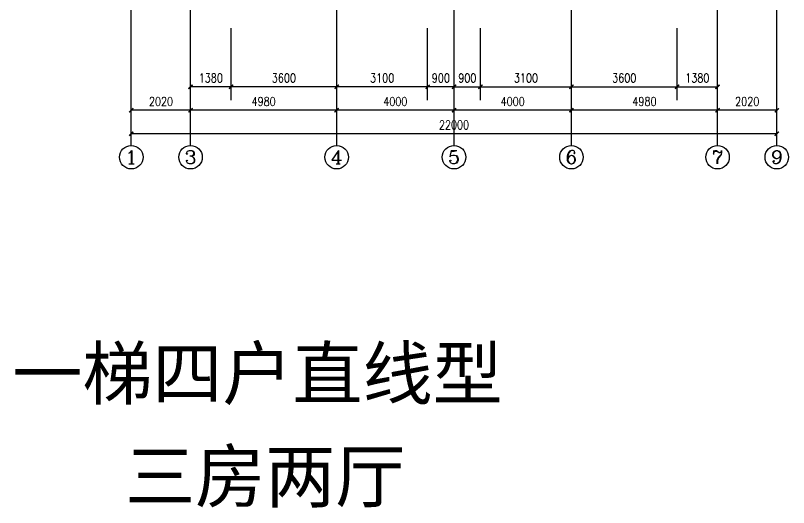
# Model space of a CAD drawing. Header units: millimetres. Extents: x 1460 to 36657, y 698 to 48137.
# Drawn here: x 1460 to 27807, y 698 to 17468 of the extents above; entities that cross this region are included whole.
import ezdxf
from ezdxf.enums import TextEntityAlignment as Align

# ---------------------------------------------------------------- set-up
doc = ezdxf.new("R2010")
doc.units = ezdxf.units.MM
doc.linetypes.add('DOTE', pattern=[2.42, 2, -0.2, 0.02, -0.2])
for name, color, linetype in [('AXIS', 3, 'Continuous'), ('AXIS_TEXT', 7, 'Continuous'), ('DOTE', 1, 'DOTE')]:
    doc.layers.add(name, color=color, linetype=linetype)
doc.styles.add('COMPLEX', font='COMPLEX')
doc.styles.add('DIM_FONT', font='SIMPLEX.shx', dxfattribs={"width": 0.8})
doc.styles.add('ST', font='SimSun.ttf', dxfattribs={"width": 0.8})
doc.dimstyles.new('AXIS', dxfattribs={"dimtxt": 300, "dimasz": 1, "dimexe": 250, "dimexo": 300, "dimgap": 150, "dimtad": 1, "dimdec": 0, "dimdsep": 46, "dimtxsty": 'DIM_FONT', "dimblk": '_DIMX', "dimblk1": 'ARCHTICK', "dimblk2": 'ARCHTICK', "dimcen": 0.1, "dimse1": 1, "dimse2": 1, "dimclrt": 7, "dimadec": 0, "dimazin": 0, "dimtfac": 1, "dimtdec": 0, "dimtix": 1, "dimtmove": 2, "dimatfit": 3, "dimldrblk": '_DIMX', "dimfxl": 1, "dimtolj": 1, "dimtzin": 0, "dimarcsym": 0})

# ---------------------------------------------------------------- blocks, each defined once
blk = doc.blocks.new('_DIMX')
at = {"const_width": 50}
blk.add_lwpolyline([(-70, -70), (70, 70)], dxfattribs=at)
blk = doc.blocks.new('*D130')
at = {"layer": 'AXIS', "color": 0, "lineweight": -2, "transparency": 16777216}
for p, q in [((16406, 15037), (16405, 15037)), ((16407, 15037), (17307, 15037)), ((17308, 15037), (17309, 15037))]:
    blk.add_line(p, q, dxfattribs=at)
at = {"layer": 'DEFPOINTS', "color": 0, "transparency": 16777216}
for p in [(16407, 16837), (17307, 16837), (17307, 15037)]:
    blk.add_point(p, dxfattribs=at)
at = {"layer": 'AXIS', "color": 0, "lineweight": -2, "transparency": 16777216}
blk.add_blockref('_DIMX', (16407, 15037), dxfattribs=at)
at = {"layer": 'AXIS', "color": 0, "lineweight": -2, "transparency": 16777216, "rotation": 180}
blk.add_blockref('_DIMX', (17307, 15037), dxfattribs=at)
at = {"layer": 'AXIS', "color": 7, "transparency": 16777216, "insert": (16857, 15337), "char_height": 300, "attachment_point": 5, "style": 'DIM_FONT'}
blk.add_mtext('\\A1;900', dxfattribs=at)
blk = doc.blocks.new('_ARCHTICK')
at = {"color": 0, "linetype": 'ByBlock', "const_width": 0.15}
blk.add_lwpolyline([(-0.5, -0.5), (0.5, 0.5)], dxfattribs=at)
blk = doc.blocks.new('*D131')
at = {"layer": 'AXIS', "color": 0, "lineweight": -2, "transparency": 16777216}
blk.add_line((27406, 13437), (5408, 13437), dxfattribs=at)
at = {"layer": 'DEFPOINTS', "color": 0, "transparency": 16777216}
for p in [(5407, 17037), (27407, 17037), (5407, 13437)]:
    blk.add_point(p, dxfattribs=at)
at = {"layer": 'AXIS', "color": 0, "lineweight": -2, "transparency": 16777216, "rotation": 180}
blk.add_blockref('_DIMX', (5407, 13437), dxfattribs=at)
at = {"layer": 'AXIS', "color": 0, "lineweight": -2, "transparency": 16777216}
blk.add_blockref('_DIMX', (27407, 13437), dxfattribs=at)
at = {"layer": 'AXIS', "color": 7, "transparency": 16777216, "insert": (16407, 13737), "char_height": 300, "attachment_point": 5, "style": 'DIM_FONT'}
blk.add_mtext('\\A1;22000', dxfattribs=at)
blk = doc.blocks.new('*D132')
at = {"layer": 'AXIS', "color": 0, "lineweight": -2, "transparency": 16777216}
blk.add_line((20406, 14237), (16408, 14237), dxfattribs=at)
at = {"layer": 'DEFPOINTS', "color": 0, "transparency": 16777216}
for p in [(16407, 17037), (20407, 17037), (16407, 14237)]:
    blk.add_point(p, dxfattribs=at)
at = {"layer": 'AXIS', "color": 0, "lineweight": -2, "transparency": 16777216, "rotation": 180}
blk.add_blockref('_DIMX', (16407, 14237), dxfattribs=at)
at = {"layer": 'AXIS', "color": 0, "lineweight": -2, "transparency": 16777216}
blk.add_blockref('_DIMX', (20407, 14237), dxfattribs=at)
at = {"layer": 'AXIS', "color": 7, "transparency": 16777216, "insert": (18407, 14537), "char_height": 300, "attachment_point": 5, "style": 'DIM_FONT'}
blk.add_mtext('\\A1;4000', dxfattribs=at)
blk = doc.blocks.new('*D110')
at = {"layer": 'AXIS', "color": 0, "lineweight": -2, "transparency": 16777216}
blk.add_line((12406, 15037), (8808, 15037), dxfattribs=at)
at = {"layer": 'DEFPOINTS', "color": 0, "transparency": 16777216}
for p in [(8807, 16837), (12407, 16837), (8807, 15037)]:
    blk.add_point(p, dxfattribs=at)
at = {"layer": 'AXIS', "color": 0, "lineweight": -2, "transparency": 16777216, "rotation": 180}
blk.add_blockref('_DIMX', (8807, 15037), dxfattribs=at)
at = {"layer": 'AXIS', "color": 0, "lineweight": -2, "transparency": 16777216}
blk.add_blockref('_DIMX', (12407, 15037), dxfattribs=at)
at = {"layer": 'AXIS', "color": 7, "transparency": 16777216, "insert": (10607, 15337), "char_height": 300, "attachment_point": 5, "style": 'DIM_FONT'}
blk.add_mtext('\\A1;3600', dxfattribs=at)
blk = doc.blocks.new('*D111')
at = {"layer": 'AXIS', "color": 0, "lineweight": -2, "transparency": 16777216}
blk.add_line((12406, 14237), (7428, 14237), dxfattribs=at)
at = {"layer": 'DEFPOINTS', "color": 0, "transparency": 16777216}
for p in [(7427, 17037), (12407, 17037), (7427, 14237)]:
    blk.add_point(p, dxfattribs=at)
at = {"layer": 'AXIS', "color": 0, "lineweight": -2, "transparency": 16777216, "rotation": 180}
blk.add_blockref('_DIMX', (7427, 14237), dxfattribs=at)
at = {"layer": 'AXIS', "color": 0, "lineweight": -2, "transparency": 16777216}
blk.add_blockref('_DIMX', (12407, 14237), dxfattribs=at)
at = {"layer": 'AXIS', "color": 7, "transparency": 16777216, "insert": (9917, 14537), "char_height": 300, "attachment_point": 5, "style": 'DIM_FONT'}
blk.add_mtext('\\A1;4980', dxfattribs=at)
blk = doc.blocks.new('_AXISO')
blk.add_circle((0, 0), 0.5)
at = {"layer": 'AXIS_TEXT', "style": 'COMPLEX', "width": 1.041667}
blk.add_attdef('A', text='', height=0.56, dxfattribs=at).set_placement((-0.25, -0.28), (0.25, -0.28), align=Align.FIT)
blk = doc.blocks.new('*D112')
at = {"layer": 'AXIS', "color": 0, "lineweight": -2, "transparency": 16777216}
blk.add_line((8806, 15037), (7428, 15037), dxfattribs=at)
at = {"layer": 'DEFPOINTS', "color": 0, "transparency": 16777216}
for p in [(7427, 16837), (8807, 16837), (7427, 15037)]:
    blk.add_point(p, dxfattribs=at)
at = {"layer": 'AXIS', "color": 0, "lineweight": -2, "transparency": 16777216, "rotation": 180}
blk.add_blockref('_DIMX', (7427, 15037), dxfattribs=at)
at = {"layer": 'AXIS', "color": 0, "lineweight": -2, "transparency": 16777216}
blk.add_blockref('_DIMX', (8807, 15037), dxfattribs=at)
at = {"layer": 'AXIS', "color": 7, "transparency": 16777216, "insert": (8117, 15337), "char_height": 300, "attachment_point": 5, "style": 'DIM_FONT'}
blk.add_mtext('\\A1;1380', dxfattribs=at)
blk = doc.blocks.new('*D113')
at = {"layer": 'AXIS', "color": 0, "lineweight": -2, "transparency": 16777216}
blk.add_line((7426, 14237), (5408, 14237), dxfattribs=at)
at = {"layer": 'DEFPOINTS', "color": 0, "transparency": 16777216}
for p in [(5407, 17037), (7427, 17037), (5407, 14237)]:
    blk.add_point(p, dxfattribs=at)
at = {"layer": 'AXIS', "color": 0, "lineweight": -2, "transparency": 16777216, "rotation": 180}
blk.add_blockref('_DIMX', (5407, 14237), dxfattribs=at)
at = {"layer": 'AXIS', "color": 0, "lineweight": -2, "transparency": 16777216}
blk.add_blockref('_DIMX', (7427, 14237), dxfattribs=at)
at = {"layer": 'AXIS', "color": 7, "transparency": 16777216, "insert": (6417, 14537), "char_height": 300, "attachment_point": 5, "style": 'DIM_FONT'}
blk.add_mtext('\\A1;2020', dxfattribs=at)
blk = doc.blocks.new('*D124')
at = {"layer": 'AXIS', "color": 0, "lineweight": -2, "transparency": 16777216}
blk.add_line((15506, 15037), (12408, 15037), dxfattribs=at)
at = {"layer": 'DEFPOINTS', "color": 0, "transparency": 16777216}
for p in [(12407, 16837), (15507, 16837), (12407, 15037)]:
    blk.add_point(p, dxfattribs=at)
at = {"layer": 'AXIS', "color": 0, "lineweight": -2, "transparency": 16777216, "rotation": 180}
blk.add_blockref('_DIMX', (12407, 15037), dxfattribs=at)
at = {"layer": 'AXIS', "color": 0, "lineweight": -2, "transparency": 16777216}
blk.add_blockref('_DIMX', (15507, 15037), dxfattribs=at)
at = {"layer": 'AXIS', "color": 7, "transparency": 16777216, "insert": (13957, 15337), "char_height": 300, "attachment_point": 5, "style": 'DIM_FONT'}
blk.add_mtext('\\A1;3100', dxfattribs=at)
blk = doc.blocks.new('*D125')
at = {"layer": 'AXIS', "color": 0, "lineweight": -2, "transparency": 16777216}
blk.add_line((16406, 14237), (12408, 14237), dxfattribs=at)
at = {"layer": 'DEFPOINTS', "color": 0, "transparency": 16777216}
for p in [(12407, 17037), (16407, 17037), (12407, 14237)]:
    blk.add_point(p, dxfattribs=at)
at = {"layer": 'AXIS', "color": 0, "lineweight": -2, "transparency": 16777216, "rotation": 180}
blk.add_blockref('_DIMX', (12407, 14237), dxfattribs=at)
at = {"layer": 'AXIS', "color": 0, "lineweight": -2, "transparency": 16777216}
blk.add_blockref('_DIMX', (16407, 14237), dxfattribs=at)
at = {"layer": 'AXIS', "color": 7, "transparency": 16777216, "insert": (14407, 14537), "char_height": 300, "attachment_point": 5, "style": 'DIM_FONT'}
blk.add_mtext('\\A1;4000', dxfattribs=at)
blk = doc.blocks.new('*D126')
at = {"layer": 'AXIS', "color": 0, "lineweight": -2, "transparency": 16777216}
for p, q in [((15506, 15037), (15505, 15037)), ((16407, 15037), (15507, 15037)), ((16408, 15037), (16409, 15037))]:
    blk.add_line(p, q, dxfattribs=at)
at = {"layer": 'DEFPOINTS', "color": 0, "transparency": 16777216}
for p in [(15507, 16837), (16407, 16837), (15507, 15037)]:
    blk.add_point(p, dxfattribs=at)
at = {"layer": 'AXIS', "color": 0, "lineweight": -2, "transparency": 16777216}
blk.add_blockref('_DIMX', (15507, 15037), dxfattribs=at)
at = {"layer": 'AXIS', "color": 0, "lineweight": -2, "transparency": 16777216, "rotation": 180}
blk.add_blockref('_DIMX', (16407, 15037), dxfattribs=at)
at = {"layer": 'AXIS', "color": 7, "transparency": 16777216, "insert": (15957, 15337), "char_height": 300, "attachment_point": 5, "style": 'DIM_FONT'}
blk.add_mtext('\\A1;900', dxfattribs=at)
blk = doc.blocks.new('*D119')
at = {"layer": 'AXIS', "color": 0, "lineweight": -2, "transparency": 16777216}
blk.add_line((25386, 14237), (20408, 14237), dxfattribs=at)
at = {"layer": 'DEFPOINTS', "color": 0, "transparency": 16777216}
for p in [(20407, 17037), (25387, 17037), (20407, 14237)]:
    blk.add_point(p, dxfattribs=at)
at = {"layer": 'AXIS', "color": 0, "lineweight": -2, "transparency": 16777216, "rotation": 180}
blk.add_blockref('_DIMX', (20407, 14237), dxfattribs=at)
at = {"layer": 'AXIS', "color": 0, "lineweight": -2, "transparency": 16777216}
blk.add_blockref('_DIMX', (25387, 14237), dxfattribs=at)
at = {"layer": 'AXIS', "color": 7, "transparency": 16777216, "insert": (22897, 14537), "char_height": 300, "attachment_point": 5, "style": 'DIM_FONT'}
blk.add_mtext('\\A1;4980', dxfattribs=at)
blk = doc.blocks.new('*D101')
at = {"layer": 'AXIS', "color": 0, "lineweight": -2, "transparency": 16777216}
blk.add_line((27406, 14237), (25388, 14237), dxfattribs=at)
at = {"layer": 'DEFPOINTS', "color": 0, "transparency": 16777216}
for p in [(25387, 17037), (27407, 17037), (25387, 14237)]:
    blk.add_point(p, dxfattribs=at)
at = {"layer": 'AXIS', "color": 0, "lineweight": -2, "transparency": 16777216, "rotation": 180}
blk.add_blockref('_DIMX', (25387, 14237), dxfattribs=at)
at = {"layer": 'AXIS', "color": 0, "lineweight": -2, "transparency": 16777216}
blk.add_blockref('_DIMX', (27407, 14237), dxfattribs=at)
at = {"layer": 'AXIS', "color": 7, "transparency": 16777216, "insert": (26397, 14537), "char_height": 300, "attachment_point": 5, "style": 'DIM_FONT'}
blk.add_mtext('\\A1;2020', dxfattribs=at)

msp = doc.modelspace()

# ---------------------------------------------------------------- linework, layer by layer
at = {"layer": 'AXIS'}
for p, q in [((5406.7, 13036.7), (5406.7, 17036.7)), ((5406.7, 13036.7), (5406.7, 17036.7)), ((7426.7, 13036.7), (7426.7, 17036.7)), ((7426.7, 13036.7), (7426.7, 17036.7)), ((8806.7, 14586.7), (8806.7, 17036.7)), ((12406.7, 13036.7), (12406.7, 17036.7)), ((12406.7, 13036.7), (12406.7, 17036.7)), ((15506.7, 14586.7), (15506.7, 17036.7)), ((16406.7, 13036.7), (16406.7, 17036.7)), ((16406.7, 13036.7), (16406.7, 17036.7)), ((17306.7, 14586.7), (17306.7, 17036.7)), ((20406.7, 13036.7), (20406.7, 17036.7)), ((20406.7, 13036.7), (20406.7, 17036.7)), ((24006.7, 14586.7), (24006.7, 17036.7)), ((25386.7, 13036.7), (25386.7, 17036.7)), ((25386.7, 13036.7), (25386.7, 17036.7)), ((27406.7, 13036.7), (27406.7, 17036.7)), ((27406.7, 13036.7), (27406.7, 17036.7))]:
    msp.add_line(p, q, dxfattribs=at)
at = {"layer": 'DOTE'}
for p, q in [((5406.7, 17036.7), (5406.7, 43336.7)), ((12406.7, 17036.7), (12406.7, 43336.7)), ((16406.7, 17036.7), (16406.7, 43336.7)), ((20406.7, 17036.7), (20406.7, 43336.7)), ((27406.7, 17036.7), (27406.7, 43336.7)), ((7426.7, 17036.7), (7426.7, 28436.7)), ((25386.7, 17036.7), (25386.7, 28436.7))]:
    msp.add_line(p, q, dxfattribs=at)

# ---------------------------------------------------------------- block references
at = {"layer": 'AXIS'}
ref = msp.add_blockref('_AXISO', (5406.7, 12636.7), dxfattribs=dict(at, xscale=800, yscale=800, zscale=800))
ref.add_attrib('A', '1', dxfattribs={"layer": 'AXIS_TEXT', "height": 448, "style": 'COMPLEX', "width": 2.083333}).set_placement((5206.7, 12412.7), (5606.7, 12412.7), align=Align.FIT)
ref = msp.add_blockref('_AXISO', (7426.7, 12636.7), dxfattribs=dict(at, xscale=800, yscale=800, zscale=800))
ref.add_attrib('A', '3', dxfattribs={"layer": 'AXIS_TEXT', "height": 448, "style": 'COMPLEX', "width": 1.339286}).set_placement((7226.7, 12412.7), (7626.7, 12412.7), align=Align.FIT)
ref = msp.add_blockref('_AXISO', (12406.7, 12636.7), dxfattribs=dict(at, xscale=800, yscale=800, zscale=800))
ref.add_attrib('A', '4', dxfattribs={"layer": 'AXIS_TEXT', "height": 448, "style": 'COMPLEX', "width": 1.171875}).set_placement((12206.7, 12412.7), (12606.7, 12412.7), align=Align.FIT)
ref = msp.add_blockref('_AXISO', (16406.7, 12636.7), dxfattribs=dict(at, xscale=800, yscale=800, zscale=800))
ref.add_attrib('A', '5', dxfattribs={"layer": 'AXIS_TEXT', "height": 448, "style": 'COMPLEX', "width": 1.339286}).set_placement((16206.7, 12412.7), (16606.7, 12412.7), align=Align.FIT)
ref = msp.add_blockref('_AXISO', (20406.7, 12636.7), dxfattribs=dict(at, xscale=800, yscale=800, zscale=800))
ref.add_attrib('A', '6', dxfattribs={"layer": 'AXIS_TEXT', "height": 448, "style": 'COMPLEX', "width": 1.339286}).set_placement((20206.7, 12412.7), (20606.7, 12412.7), align=Align.FIT)
ref = msp.add_blockref('_AXISO', (25386.7, 12636.7), dxfattribs=dict(at, xscale=800, yscale=800, zscale=800))
ref.add_attrib('A', '7', dxfattribs={"layer": 'AXIS_TEXT', "height": 448, "style": 'COMPLEX', "width": 1.339286}).set_placement((25186.7, 12412.7), (25586.7, 12412.7), align=Align.FIT)
ref = msp.add_blockref('_AXISO', (27406.7, 12636.7), dxfattribs=dict(at, xscale=800, yscale=800, zscale=800))
ref.add_attrib('A', '9', dxfattribs={"layer": 'AXIS_TEXT', "height": 448, "style": 'COMPLEX', "width": 1.339286}).set_placement((27206.7, 12412.7), (27606.7, 12412.7), align=Align.FIT)

# ---------------------------------------------------------------- texts
at = {"style": 'ST'}
for s, p in [('一梯四户直线型', (1354.5, 4394.2)), ('三房两厅', (5199.9, 891.2))]:
    msp.add_text(s, height=1750, dxfattribs=at).set_placement(p)

# ---------------------------------------------------------------- dimensions: what is measured, and where the dimension line sits
at = {"layer": 'AXIS'}
for p1, p2, distance, picture, middle in [((27406.7, 17036.7), (5406.7, 17036.7), 3600, '*D131', (16406.7, 13736.7)), ((7426.7, 17036.7), (5406.7, 17036.7), 2800, '*D113', (6416.7, 14536.7)), ((12406.7, 17036.7), (7426.7, 17036.7), 2800, '*D111', (9916.7, 14536.7)), ((16406.7, 17036.7), (12406.7, 17036.7), 2800, '*D125', (14406.7, 14536.7)), ((20406.7, 17036.7), (16406.7, 17036.7), 2800, '*D132', (18406.7, 14536.7)), ((25386.7, 17036.7), (20406.7, 17036.7), 2800, '*D119', (22896.7, 14536.7)), ((27406.7, 17036.7), (25386.7, 17036.7), 2800, '*D101', (26396.7, 14536.7)), ((8806.7, 16836.7), (7426.7, 16836.7), 1800, '*D112', (8116.7, 15336.7)), ((12406.7, 16836.7), (8806.7, 16836.7), 1800, '*D110', (10606.7, 15336.7)), ((15506.7, 16836.7), (12406.7, 16836.7), 1800, '*D124', (13956.7, 15336.7)), ((16406.7, 16836.7), (15506.7, 16836.7), 1800, '*D126', (15956.7, 15336.7)), ((16406.7, 16836.7), (17306.7, 16836.7), -1800, '*D130', (16856.7, 15336.7))]:
    dim = msp.add_aligned_dim(p1=p1, p2=p2, distance=distance, dimstyle='AXIS', dxfattribs=at)
    dim.commit()
    dim.dimension.update_dxf_attribs({"geometry": picture, "text_midpoint": middle})
for p1, p2 in [((17306.7, 16836.7), (20406.7, 16836.7)), ((20406.7, 16836.7), (24006.7, 16836.7)), ((24006.7, 16836.7), (25386.7, 16836.7))]:
    msp.add_aligned_dim(p1=p1, p2=p2, distance=-1800, dimstyle='AXIS', dxfattribs=at).render()

doc.saveas('drawing.dxf')
